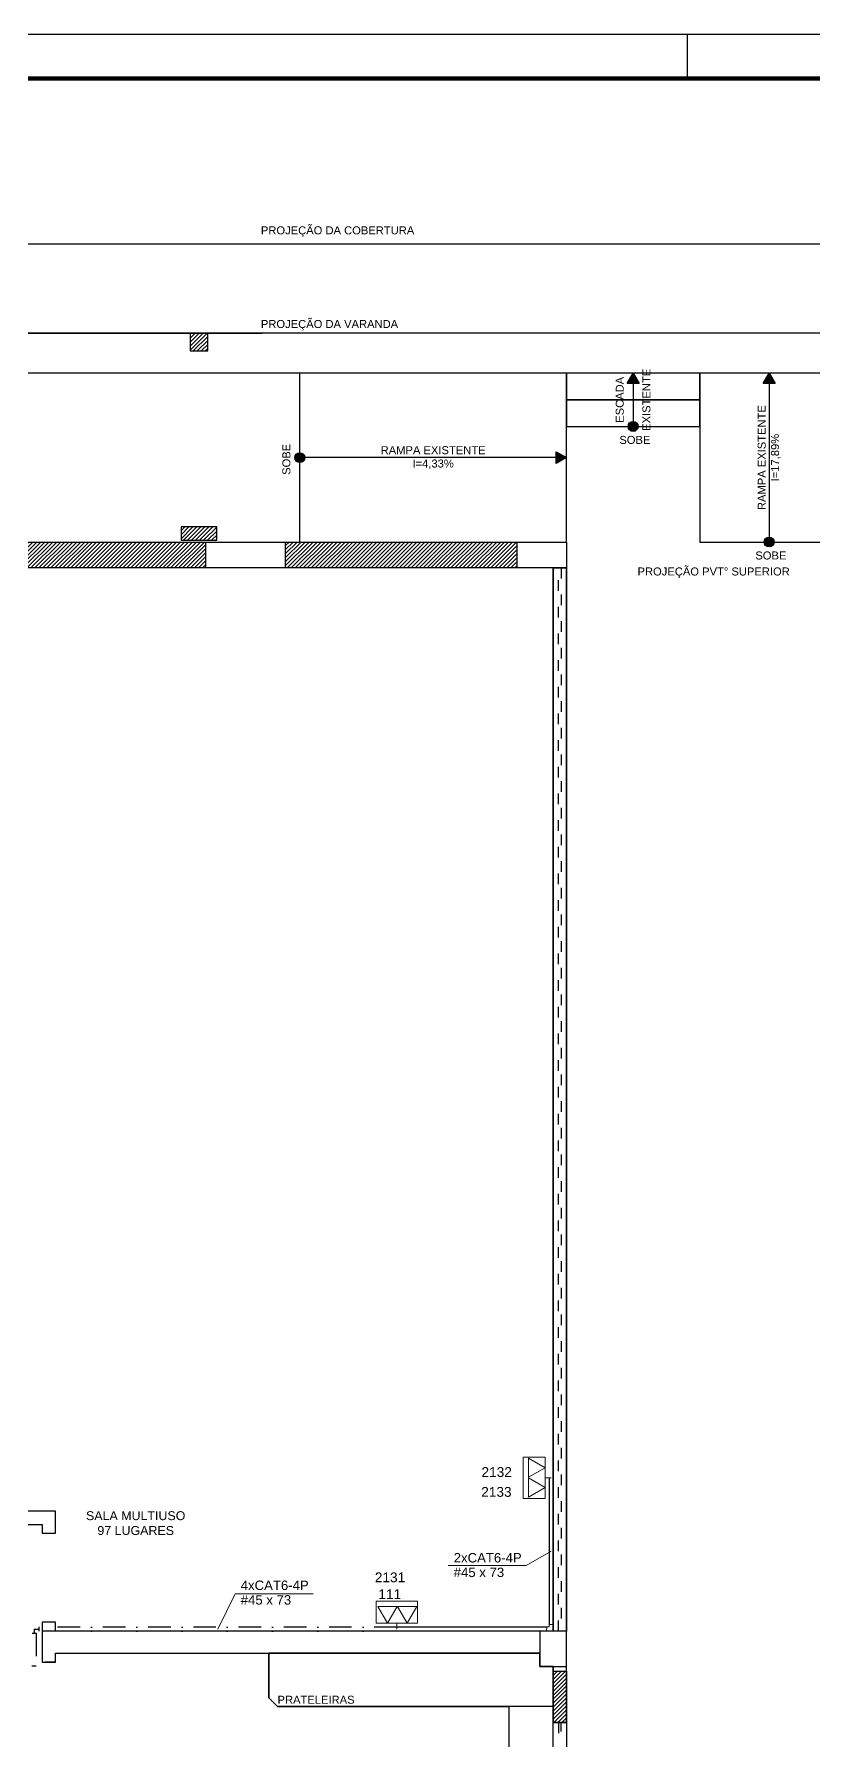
# Model space of a CAD drawing. Header units: millimetres. Extents: x 55 to 8505, y 218 to 3188.
# Drawn here: x 5920 to 6797, y 1268 to 3188 of the extents above; entities that cross this region are included whole.
import ezdxf
from ezdxf.enums import TextEntityAlignment as Align

# ---------------------------------------------------------------- set-up
doc = ezdxf.new("R2010")
doc.units = ezdxf.units.MM
doc.linetypes.add('ACAD_ISO03W100', pattern=[30, 12, -18])
doc.linetypes.add('DASHDOT', pattern=[25.4, 12.7, -6.35, 0, -6.35])
doc.layers.add('ARQ', color=8, linetype='Continuous')
doc.layers.add('LEGENDA', color=7, linetype='Continuous')
for name, color, linetype, lineweight in [('CE-Condutos', 6, 'Continuous', 30), ('CE-Textos fios', 7, 'Continuous', 20), ('CE-Textos pontos', 5, 'Continuous', 20), ('M-Condutos', 6, 'Continuous', 30), ('M-Textos fios', 7, 'Continuous', 20), ('P-SIMBOL', 5, 'Continuous', 20)]:
    doc.layers.add(name, color=color, linetype=linetype, lineweight=lineweight)
doc.styles.add('Arial', font='Arial.ttf')
doc.styles.get("Standard").update_dxf_attribs({"font": 'Arial.ttf'})
pattern_1 = [(45, (-3890.0198, -9527.6657), (-2.245064, 2.245064), [])]

# ---------------------------------------------------------------- blocks, each defined once
blk = doc.blocks.new('A1 sem aba')
at = {"layer": 'LEGENDA'}
blk.add_line((-37, 58.4), (-37, 59.4), dxfattribs=at)
blk.add_lwpolyline([(-169, 59.4), (0, 59.4), (0, 0), (-169, 0), (-169, 59.4)], close=True, dxfattribs=at)
at = {"layer": 'LEGENDA', "const_width": 0.1}
blk.add_lwpolyline([(-1, 58.4), (-1, 1), (-166.5, 1), (-166.5, 58.4)], close=True, dxfattribs=at)

msp = doc.modelspace()

# ---------------------------------------------------------------- hatches: boundary and pattern name
at = {"layer": 'ARQ'}
h = msp.add_hatch(dxfattribs=at)
h.set_pattern_fill('ANSI31', color=8, style=0)
h.set_pattern_definition(pattern_1)
h.paths.add_polyline_path([(6095.055, 2831.828), (6115.055, 2831.828), (6115.055, 2851.828), (6095.055, 2851.828)])
for points in [[(6593.555, 2806.828), (6600.176, 2795.361), (6586.935, 2795.361)], [(6746.555, 2806.828), (6753.176, 2795.361), (6739.935, 2795.361)], [(6518.555, 2711.828), (6507.088, 2705.208), (6507.088, 2718.449)]]:
    msp.add_hatch(color=8, dxfattribs=at).paths.add_polyline_path(points)
h = msp.add_hatch(color=8, dxfattribs=at)
edge = h.paths.add_edge_path()
edge.add_arc((6593.555, 2746.828), 5.55, 0, 360)
h = msp.add_hatch(color=8, dxfattribs=at)
edge = h.paths.add_edge_path()
edge.add_arc((6218.555, 2711.828), 5.55, 0, 360)
h = msp.add_hatch(dxfattribs=at)
h.set_pattern_fill('ANSI31', color=8, style=0)
h.set_pattern_definition(pattern_1)
h.paths.add_polyline_path([(6085.055, 2618.828), (6125.055, 2618.828), (6125.055, 2633.828), (6085.055, 2633.828)])
h = msp.add_hatch(dxfattribs=at)
h.set_pattern_fill('ANSI31', color=8, style=0)
h.set_pattern_definition([(45, (440.5553, -2259.1175), (-2.245064, 2.245064), [])])
h.paths.add_polyline_path([(6112.555, 2587.828), (5852.555, 2587.828), (5852.555, 2616.828), (6112.555, 2616.828)])
h = msp.add_hatch(dxfattribs=at)
h.set_pattern_fill('ANSI31', color=8, style=0)
h.set_pattern_definition([(45, (450.5553, -2259.1175), (-2.245064, 2.245064), [])])
h.paths.add_polyline_path([(6462.555, 2587.828), (6202.555, 2587.828), (6202.555, 2616.828), (6462.555, 2616.828)])
h = msp.add_hatch(color=8, dxfattribs=at)
edge = h.paths.add_edge_path()
edge.add_arc((6746.555, 2616.828), 5.55, 0, 360)
h = msp.add_hatch(dxfattribs=at)
h.set_pattern_fill('ANSI31', color=8, style=0)
h.set_pattern_definition([(45, (452.5553, -8292.1605), (-2.245064, 2.245064), [])])
h.paths.add_polyline_path([(6518.555, 1346.828), (6503.555, 1346.828), (6503.555, 1288.828), (6518.555, 1288.828)])
h.paths.add_polyline_path([(6518.555, 1187.791), (6503.555, 1187.791), (6503.555, 1155.828), (6518.555, 1155.828)])
h.paths.add_polyline_path([(6483.555, 1110.828), (6423.555, 1110.828), (6423.555, 1095.828), (6483.555, 1095.828)])

# ---------------------------------------------------------------- linework, layer by layer
at = {"layer": 'ARQ', "color": 8}
for p, q in [((6890.555, 2851.828), (832.555, 2851.828)), ((6503.555, 1288.828), (6518.555, 1288.828))]:
    msp.add_line(p, q, dxfattribs=at)
at = {"layer": 'ARQ', "color": 8, "linetype": 'ACAD_ISO03W100'}
msp.add_line((5943.555, 1356.828), (5928.555, 1356.828), dxfattribs=at)
at = {"layer": 'ARQ', "color": 8}
msp.add_lwpolyline([(6890.555, 2606.828), (6890.555, 2851.828), (6890.555, 2951.828), (5550.055, 2951.828), (5550.055, 3131.828), (4165.055, 3131.828), (4165.055, 2951.828), (1642.555, 2951.828, 0), (1642.555, 2951.828), (1642.555, 3076.828, 0), (1642.555, 3076.828), (387.555, 3076.828), (387.555, 2616.828)], format="xyb", dxfattribs=at)
for points in [[(7575.745, 2806.828), (5500.055, 2806.828), (5500.055, 3081.828), (5235.055, 3081.828), (5235.055, 3081.828)], [(5905.555, 2851.828), (6176.399, 2851.828)], [(6218.555, 2616.828), (6218.555, 2806.828)], [(6518.555, 2616.828), (6518.555, 2806.828)], [(6593.555, 2806.828), (6593.555, 2746.828)], [(6746.555, 2806.828), (6746.555, 2616.828)], [(6518.555, 2711.828), (6218.555, 2711.828)], [(6503.555, 2587.828), (6503.555, 1391.828)], [(6518.555, 1391.828), (6518.555, 2587.828)], [(5792.555, 1770.828), (5792.555, 1391.828), (5782.555, 1391.828), (5782.555, 1366.828), (5807.555, 1366.828), (5807.555, 1511.828), (5928.555, 1511.828), (5928.555, 1501.828), (5943.555, 1501.828), (5943.555, 1526.828), (5807.555, 1526.828), (5807.555, 1770.828)], [(6488.555, 1391.828), (5943.555, 1391.828), (5943.555, 1401.828), (5928.555, 1401.828), (5928.555, 1391.828), (5928.555, 1356.828), (5943.555, 1356.828), (5943.555, 1366.828), (6488.555, 1366.828)], [(5943.555, 1391.828), (5928.555, 1391.828)], [(6503.555, 1351.828), (6503.555, 1306.828), (6193.555, 1306.828), (6183.555, 1316.828), (6183.555, 1366.828), (6488.555, 1366.828)], [(6503.555, 1351.828), (6503.555, 1288.828), (6518.555, 1288.828), (6518.555, 1351.828)], [(6503.555, 1288.828), (6503.555, 1346.828), (6518.555, 1346.828), (6518.555, 1288.828), (6503.555, 1288.828)], [(6503.555, 1288.828), (6518.555, 1288.828), (6518.555, 1188.791), (6503.555, 1188.791), (6503.555, 1288.828)]]:
    msp.add_lwpolyline(points, dxfattribs=at)
at = {"layer": 'ARQ', "color": 8, "linetype": 'Continuous'}
for points in [[(6095.055, 2831.828), (6115.055, 2831.828), (6115.055, 2851.828), (6095.055, 2851.828), (6095.055, 2831.828)], [(6085.055, 2618.828), (6125.055, 2618.828), (6125.055, 2633.828), (6085.055, 2633.828), (6085.055, 2618.828)], [(5792.555, 2616.828), (6518.555, 2616.828), (6518.555, 2587.828), (6503.555, 2587.828), (6503.555, 2587.828), (5807.555, 2587.828), (5807.555, 2207.828)]]:
    msp.add_lwpolyline(points, dxfattribs=at)
at = {"layer": 'ARQ', "color": 8}
for points in [[(6518.555, 2776.828), (6668.555, 2776.828), (6668.555, 2806.828), (6518.555, 2806.828)], [(6593.555, 2806.828), (6600.176, 2795.361), (6586.935, 2795.361)], [(6824.555, 2616.828), (6824.555, 2806.828), (6668.555, 2806.828), (6668.555, 2616.828)], [(6746.555, 2806.828), (6753.176, 2795.361), (6739.935, 2795.361)], [(6518.555, 2746.828), (6668.555, 2746.828), (6668.555, 2776.828), (6518.555, 2776.828)], [(6518.555, 2711.828), (6507.088, 2705.208), (6507.088, 2718.449)], [(6112.555, 2587.828), (5852.555, 2587.828), (5852.555, 2616.828), (6112.555, 2616.828)], [(6462.555, 2587.828), (6202.555, 2587.828), (6202.555, 2616.828), (6462.555, 2616.828)], [(6503.555, 1391.828), (6503.555, 2587.828), (6518.555, 2587.828), (6518.555, 1391.828)], [(6128.555, 1110.828), (6488.555, 1110.828), (6488.555, 1125.828), (6503.555, 1125.828), (6503.555, 1351.828), (6488.555, 1351.828), (6488.555, 1366.828), (6183.555, 1366.828), (6183.555, 1316.828), (6193.555, 1306.828), (6453.555, 1306.828), (6453.555, 1170.828), (6128.555, 1170.828)]]:
    msp.add_lwpolyline(points, close=True, dxfattribs=at)
at = {"layer": 'ARQ', "color": 8, "linetype": 'ACAD_ISO03W100'}
msp.add_lwpolyline([(6509.555, 1391.828), (6509.555, 2587.828), (6512.555, 2587.828), (6512.555, 1391.828)], close=True, dxfattribs=at)
at = {"layer": 'ARQ', "color": 8, "linetype": 'Continuous'}
msp.add_lwpolyline([(6488.555, 1351.828), (6518.555, 1351.828), (6518.555, 1391.828), (6488.555, 1391.828)], close=True, dxfattribs=at)
at = {"layer": 'ARQ', "color": 8, "linetype": 'ACAD_ISO03W100'}
for points in [[(6509.555, 1288.828), (6509.555, 1188.791)], [(6512.555, 1188.791), (6512.555, 1288.828)]]:
    msp.add_lwpolyline(points, dxfattribs=at)
at = {"layer": 'ARQ', "color": 8}
for centre in [(6593.555, 2746.828), (6218.555, 2711.828), (6746.555, 2616.828)]:
    msp.add_circle(centre, 5.55, dxfattribs=at)
at = {"layer": 'CE-Condutos', "linetype": 'Continuous'}
for p, q in [((6499.055, 1564.098), (6499.055, 1399.078)), ((6503.555, 1564.098), (6503.555, 1399.078)), ((6496.305, 1396.328), (6327.805, 1396.328)), ((6496.305, 1391.828), (6327.805, 1391.828))]:
    msp.add_line(p, q, dxfattribs=at)
at = {"layer": 'CE-Textos fios'}
for p, q in [((6501.305, 1481.588), (6473.105, 1465.647)), ((6473.105, 1465.647), (6385.455, 1465.647)), ((6473.105, 1465.647), (6385.455, 1465.647))]:
    msp.add_line(p, q, dxfattribs=at)
at = {"layer": 'CE-Textos pontos'}
for p, q in [((6496.306, 1396.447), (6496.271, 1391.745)), ((6503.591, 1391.709), (6496.271, 1391.745)), ((6498.991, 1396.447), (6496.306, 1396.447)), ((6498.991, 1399.063), (6503.626, 1399.099)), ((6498.991, 1396.447), (6498.991, 1399.063)), ((6503.591, 1391.709), (6503.626, 1399.099))]:
    msp.add_line(p, q, dxfattribs=at)
at = {"layer": 'M-Condutos', "linetype": 'Continuous'}
for p, q in [((5922.305, 1389.062), (5917.305, 1389.095)), ((5919.855, 1394.078), (5919.805, 1389.078)), ((5919.855, 1394.078), (5924.855, 1394.078)), ((5924.855, 1396.578), (5924.855, 1391.578)), ((5917.055, 1352.779), (5922.055, 1352.746))]:
    msp.add_line(p, q, dxfattribs=at)
at = {"layer": 'M-Condutos', "linetype": 'DASHDOT', "ltscale": 2}
for p, q in [((5922.055, 1389.063), (5921.805, 1352.748)), ((6327.805, 1396.328), (5924.855, 1396.328)), ((6327.805, 1391.828), (5924.855, 1391.828))]:
    msp.add_line(p, q, dxfattribs=at)
at = {"layer": 'M-Textos fios'}
for p, q in [((6126.305, 1394.078), (6145.855, 1433.617)), ((6145.855, 1433.617), (6233.555, 1433.617)), ((6145.855, 1433.617), (6233.555, 1433.617))]:
    msp.add_line(p, q, dxfattribs=at)
at = {"layer": 'P-SIMBOL', "color": 1}
for p, q in [((6469.755, 1553.398), (6469.755, 1587.298)), ((6482.255, 1587.298), (6469.755, 1587.298)), ((6476.005, 1586.448), (6494.755, 1575.598)), ((6476.005, 1564.748), (6476.005, 1586.448)), ((6494.755, 1575.598), (6476.005, 1564.748)), ((6482.255, 1587.298), (6494.755, 1587.298)), ((6494.755, 1553.398), (6494.755, 1587.298)), ((6476.005, 1564.248), (6494.755, 1553.398)), ((6476.005, 1542.548), (6476.005, 1564.248)), ((6494.755, 1564.098), (6501.305, 1564.098)), ((6469.755, 1553.398), (6469.755, 1540.898)), ((6482.255, 1540.898), (6469.755, 1540.898)), ((6494.755, 1553.398), (6476.005, 1542.548)), ((6482.255, 1540.898), (6494.755, 1540.898)), ((6494.755, 1553.398), (6494.755, 1540.898)), ((6317.105, 1425.628), (6304.605, 1425.628)), ((6304.605, 1413.128), (6304.605, 1425.628)), ((6317.105, 1425.628), (6351.005, 1425.628)), ((6351.005, 1413.128), (6351.005, 1425.628)), ((6304.605, 1413.128), (6304.605, 1400.628)), ((6317.105, 1400.628), (6306.255, 1419.378)), ((6306.255, 1419.378), (6327.955, 1419.378)), ((6327.955, 1419.378), (6317.105, 1400.628)), ((6339.305, 1400.628), (6328.455, 1419.378)), ((6328.455, 1419.378), (6350.155, 1419.378)), ((6350.155, 1419.378), (6339.305, 1400.628)), ((6351.005, 1413.128), (6351.005, 1400.628)), ((6317.105, 1400.628), (6304.605, 1400.628)), ((6317.105, 1400.628), (6351.005, 1400.628)), ((6327.805, 1400.628), (6327.805, 1394.078))]:
    msp.add_line(p, q, dxfattribs=at)

# ---------------------------------------------------------------- block references
at = {"layer": 'LEGENDA', "xscale": 49.99999999947613, "yscale": 49.99999999947613, "zscale": 49.99999999947613}
msp.add_blockref('A1 sem aba', (8504.901, 218.18), dxfattribs=at)

# ---------------------------------------------------------------- texts
at = {"layer": 'ARQ', "color": 8, "style": 'Arial'}
msp.add_text('SOBE', height=9, rotation=90, dxfattribs=at).set_placement((6203.457, 2709.866), align=Align.MIDDLE_CENTER)
for p in [(6595.517, 2731.73), (6748.517, 2601.73)]:
    msp.add_text('SOBE', height=9, dxfattribs=at).set_placement(p, align=Align.MIDDLE_CENTER)
msp.add_text('PROJEÇÃO PVT° SUPERIOR', height=9, dxfattribs=at).set_placement((6598.522, 2579.225))
at = {"layer": 'ARQ', "color": 8, "char_height": 9, "attachment_point": 1}
for s, insert, width in [('PROJEÇÃO DA COBERTURA', (6174.795, 2971.965), 293.00013), ('PROJEÇÃO DA VARANDA', (6174.795, 2866.602), 293.00013), ('PRATELEIRAS', (6193.555, 1319.069), 154.52994)]:
    msp.add_mtext(s, dxfattribs=dict(at, insert=insert, width=width))
at = {"layer": 'ARQ', "color": 8, "char_height": 9, "attachment_point": 5, "rotation": 90, "style": 'Arial'}
for s, insert, width in [('ESCADA\\P\\PEXISTENTE', (6593.555, 2776.828), 60), ('RAMPA EXISTENTE\\PI=17,89%', (6746.555, 2711.828), 190)]:
    msp.add_mtext(s, dxfattribs=dict(at, insert=insert, width=width))
at = {"layer": 'ARQ', "color": 8, "style": 'Arial'}
for s, insert, char_height, width, attachment_point in [('RAMPA EXISTENTE\\PI=4,33%', (6368.555, 2711.828), 9, 300, 5), ('SALA MULTIUSO\\P97 LUGARES ', (6033.935, 1526.611), 10, 134.0654, 2)]:
    msp.add_mtext(s, dxfattribs=dict(at, insert=insert, char_height=char_height, width=width, attachment_point=attachment_point))
at = {"layer": 'CE-Textos fios', "char_height": 10.59, "attachment_point": 7, "line_spacing_factor": 0.798, "style": 'Arial'}
for s, insert, width in [('2xCAT6-4P', (6391.705, 1468.823), 114.372), ('#45 x 73', (6391.705, 1452.423), 101.664)]:
    msp.add_mtext(s, dxfattribs=dict(at, insert=insert, width=width))
at = {"layer": 'CE-Textos pontos', "char_height": 11, "attachment_point": 8, "line_spacing_factor": 0.798, "style": 'Arial'}
for s, insert, width in [('2132', (6440.055, 1565.053), 84.72), ('2133', (6439.755, 1542.703), 84.72), ('2131', (6320.055, 1446.594), 84.72), ('111', (6319.755, 1427.803), 63.54)]:
    msp.add_mtext(s, dxfattribs=dict(at, insert=insert, width=width))
at = {"layer": 'M-Textos fios', "char_height": 10.59, "attachment_point": 7, "line_spacing_factor": 0.798, "style": 'Arial'}
for s, insert, width in [('4xCAT6-4P', (6152.105, 1437.873), 114.372), ('#45 x 73', (6152.105, 1421.423), 101.664)]:
    msp.add_mtext(s, dxfattribs=dict(at, insert=insert, width=width))

doc.saveas('drawing.dxf')
